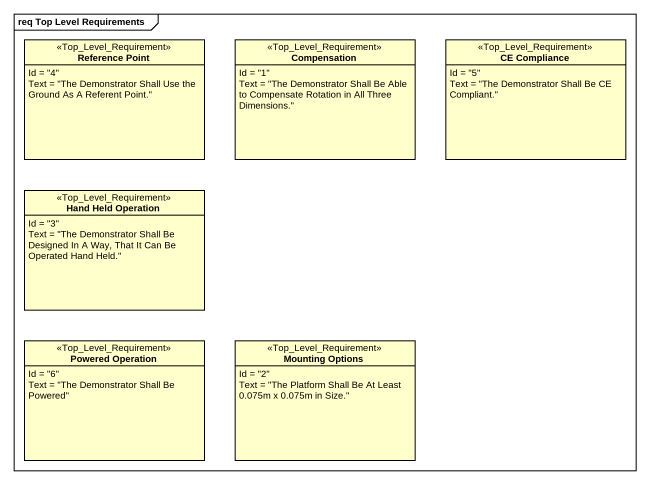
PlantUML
@startuml
mainframe req Top Level Requirements
hide circle
hide empty members
class "Reference Point" as Reference_Point <<Top_Level_Requirement>> {
  Id = "4"
  Text = "The Demonstrator Shall Use the Ground As A Referent Point."
}
class Compensation <<Top_Level_Requirement>> {
  Id = "1"
  Text = "The Demonstrator Shall Be Able to Compensate Rotation in All Three Dimensions."
}
class "CE Compliance" as CE_Compliance <<Top_Level_Requirement>> {
  Id = "5"
  Text = "The Demonstrator Shall Be CE Compliant."
}
class "Hand Held Operation" as Hand_Held_Operation <<Top_Level_Requirement>> {
  Id = "3"
  Text = "The Demonstrator Shall Be Designed In A Way, That It Can Be Operated Hand Held."
}
class "Powered Operation" as Powered_Operation <<Top_Level_Requirement>> {
  Id = "6"
  Text = "The Demonstrator Shall Be Powered"
}
class "Mounting Options" as Mounting_Options <<Top_Level_Requirement>> {
  Id = "2"
  Text = "The Platform Shall Be At Least 0.075m x 0.075m in Size."
}
@enduml
